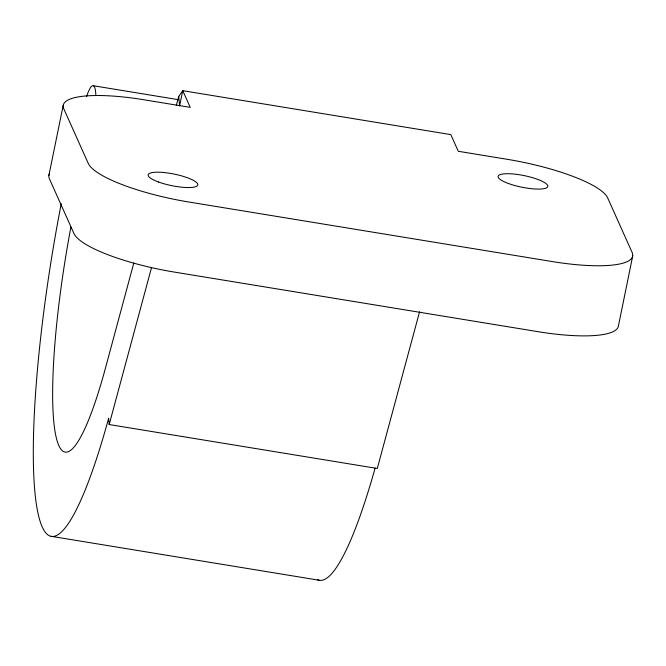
<?xml version="1.0" encoding="UTF-8"?>
<svg xmlns="http://www.w3.org/2000/svg" width="666" height="666" viewBox="0 0 666 666"><rect width="100%" height="100%" fill="white"/><g stroke="black" fill="none" stroke-linecap="round" stroke-linejoin="round"><path stroke-width="1" d="M48.901 175.366L63.22 105.27M632.7 256.019L618.381 326.124A92.682 21.62 11.5 0 1 538.278 331.718L174.925 272.178A92.682 21.62 11.5 0 1 73.909 233.433L49.475 178.938A92.682 21.62 11.5 0 1 49.459 173.751M133.808 262.995L104.57 371.387A193.315 31.069 -80.7 0 1 56.169 437.271A193.315 31.069 -80.7 0 1 70.912 227.114M176.307 105.428L178.746 96.395L182.759 90.684L450.807 134.607L458.283 151.282L506.676 159.216A92.682 21.62 11.5 0 1 607.692 197.96L632.134 252.456A92.682 21.62 11.5 0 1 552.597 261.613L189.244 202.081A92.682 21.62 11.5 0 1 88.228 163.328L63.794 108.833A92.682 21.62 11.5 0 1 143.323 99.675L190.235 107.359L182.759 90.684L179.595 105.911L178.746 96.395M419.572 311.78L377.297 468.473L109.191 424.542L151.457 267.849M93.398 85.748L178.33 99.667M51.14 536.313L319.239 580.244M109.191 424.542L108.65 418.265A278.696 44.788 -80.7 0 1 38.112 513.769A278.696 44.788 -80.7 0 1 61.222 203.804M375.125 468.056A278.696 44.788 -80.7 0 1 317.732 579.778M86.538 96.595A42.699 6.86 -80.7 0 1 95.846 95.413M508.558 183.55A25.341 5.911 11.5 0 0 547.702 186.738A25.341 5.911 11.5 0 0 512.595 173.934A25.341 5.911 11.5 0 0 508.558 183.55M158.583 182.026A25.341 5.911 11.5 0 0 197.719 185.215A25.341 5.911 11.5 0 0 162.612 172.411A25.341 5.911 11.5 0 0 158.583 182.026"/></g></svg>
